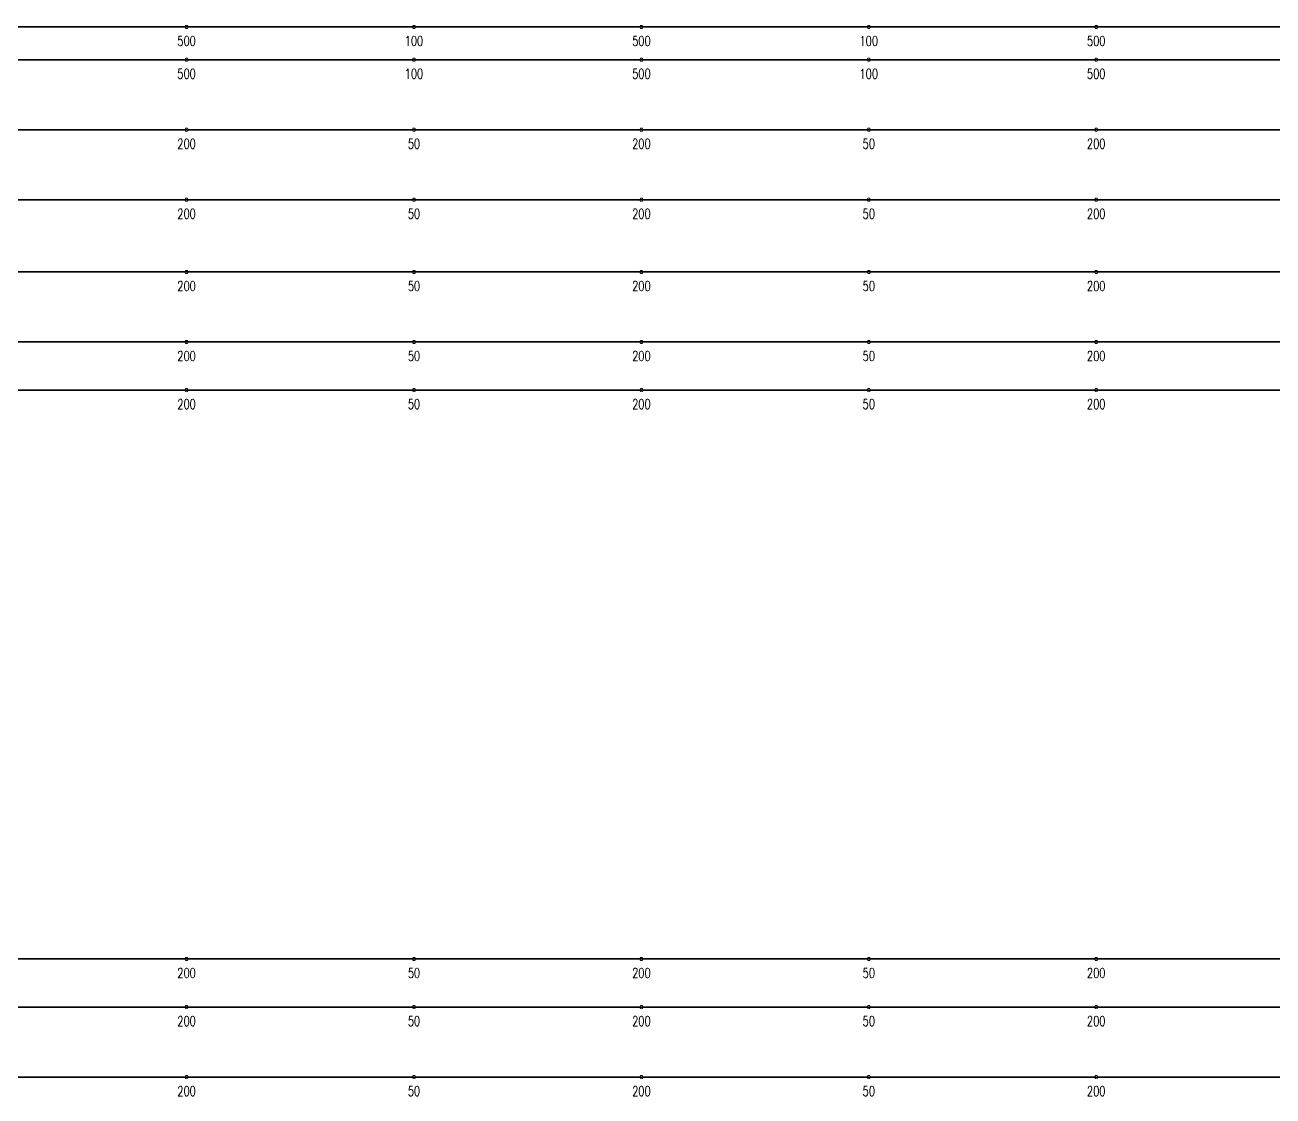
# Model space of a CAD drawing. Header units: millimetres. Extents: x 118516 to 587758, y -25561 to 50684.
# Drawn here: x 399355 to 427893, y 14067 to 38545 of the extents above; entities that cross this region are included whole.
import ezdxf

# ---------------------------------------------------------------- set-up
doc = ezdxf.new("R2010")
doc.units = ezdxf.units.MM
doc.layers.add('Current plane_Column', color=7, linetype='Continuous', true_color=0x4b00ff)
doc.layers.add('NDC_S-TENDON', color=6, linetype='Continuous', lineweight=35)
doc.layers.add('NDC_S_ANNO', color=7, linetype='Continuous', lineweight=20)
doc.styles.add('NDC_ANNO', font='', dxfattribs={"width": 0.8})
doc.styles.get('NDC_ANNO').set_extended_font_data('Dotum')

# ---------------------------------------------------------------- blocks, each defined once
blk = doc.blocks.new('HTB TDX')
at = {"layer": 'NDC_S-TENDON', "linetype": 'Continuous'}
for points, elevation in [([(20490, 29000, 20, 20, 0), (20470, 29035, 20, 20, 0), (20430, 29035, 20, 20, 0), (20410, 29000, 20, 20, 0), (20430, 28965, 20, 20, 0), (20470, 28965, 20, 20, 0)], 3600), ([(20490, 29000, 20, 20, 0), (20470, 29035, 20, 20, 0), (20430, 29035, 20, 20, 0), (20410, 29000, 20, 20, 0), (20430, 28965, 20, 20, 0), (20470, 28965, 20, 20, 0)], 3600), ([(20490, 29000, 20, 20, 0), (20470, 29035, 20, 20, 0), (20430, 29035, 20, 20, 0), (20410, 29000, 20, 20, 0), (20430, 28965, 20, 20, 0), (20470, 28965, 20, 20, 0)], 3600), ([(20490, 29000, 20, 20, 0), (20470, 29035, 20, 20, 0), (20430, 29035, 20, 20, 0), (20410, 29000, 20, 20, 0), (20430, 28965, 20, 20, 0), (20470, 28965, 20, 20, 0)], 3600), ([(25690, 29000, 20, 20, 0), (25670, 29035, 20, 20, 0), (25630, 29035, 20, 20, 0), (25610, 29000, 20, 20, 0), (25630, 28965, 20, 20, 0), (25670, 28965, 20, 20, 0)], 3200), ([(25690, 29000, 20, 20, 0), (25670, 29035, 20, 20, 0), (25630, 29035, 20, 20, 0), (25610, 29000, 20, 20, 0), (25630, 28965, 20, 20, 0), (25670, 28965, 20, 20, 0)], 3200), ([(30890, 29000, 20, 20, 0), (30870, 29035, 20, 20, 0), (30830, 29035, 20, 20, 0), (30810, 29000, 20, 20, 0), (30830, 28965, 20, 20, 0), (30870, 28965, 20, 20, 0)], 3600), ([(30890, 29000, 20, 20, 0), (30870, 29035, 20, 20, 0), (30830, 29035, 20, 20, 0), (30810, 29000, 20, 20, 0), (30830, 28965, 20, 20, 0), (30870, 28965, 20, 20, 0)], 3600), ([(30890, 29000, 20, 20, 0), (30870, 29035, 20, 20, 0), (30830, 29035, 20, 20, 0), (30810, 29000, 20, 20, 0), (30830, 28965, 20, 20, 0), (30870, 28965, 20, 20, 0)], 3600), ([(30890, 29000, 20, 20, 0), (30870, 29035, 20, 20, 0), (30830, 29035, 20, 20, 0), (30810, 29000, 20, 20, 0), (30830, 28965, 20, 20, 0), (30870, 28965, 20, 20, 0)], 3600), ([(36090, 29000, 20, 20, 0), (36070, 29035, 20, 20, 0), (36030, 29035, 20, 20, 0), (36010, 29000, 20, 20, 0), (36030, 28965, 20, 20, 0), (36070, 28965, 20, 20, 0)], 3200), ([(36090, 29000, 20, 20, 0), (36070, 29035, 20, 20, 0), (36030, 29035, 20, 20, 0), (36010, 29000, 20, 20, 0), (36030, 28965, 20, 20, 0), (36070, 28965, 20, 20, 0)], 3200), ([(41290, 29000, 20, 20, 0), (41270, 29035, 20, 20, 0), (41230, 29035, 20, 20, 0), (41210, 29000, 20, 20, 0), (41230, 28965, 20, 20, 0), (41270, 28965, 20, 20, 0)], 3600), ([(41290, 29000, 20, 20, 0), (41270, 29035, 20, 20, 0), (41230, 29035, 20, 20, 0), (41210, 29000, 20, 20, 0), (41230, 28965, 20, 20, 0), (41270, 28965, 20, 20, 0)], 3600), ([(41290, 29000, 20, 20, 0), (41270, 29035, 20, 20, 0), (41230, 29035, 20, 20, 0), (41210, 29000, 20, 20, 0), (41230, 28965, 20, 20, 0), (41270, 28965, 20, 20, 0)], 3600), ([(41290, 29000, 20, 20, 0), (41270, 29035, 20, 20, 0), (41230, 29035, 20, 20, 0), (41210, 29000, 20, 20, 0), (41230, 28965, 20, 20, 0), (41270, 28965, 20, 20, 0)], 3600), ([(20490, 28250, 20, 20, 0), (20470, 28285, 20, 20, 0), (20430, 28285, 20, 20, 0), (20410, 28250, 20, 20, 0), (20430, 28215, 20, 20, 0), (20470, 28215, 20, 20, 0)], 3600), ([(20490, 28250, 20, 20, 0), (20470, 28285, 20, 20, 0), (20430, 28285, 20, 20, 0), (20410, 28250, 20, 20, 0), (20430, 28215, 20, 20, 0), (20470, 28215, 20, 20, 0)], 3600), ([(20490, 28250, 20, 20, 0), (20470, 28285, 20, 20, 0), (20430, 28285, 20, 20, 0), (20410, 28250, 20, 20, 0), (20430, 28215, 20, 20, 0), (20470, 28215, 20, 20, 0)], 3600), ([(20490, 28250, 20, 20, 0), (20470, 28285, 20, 20, 0), (20430, 28285, 20, 20, 0), (20410, 28250, 20, 20, 0), (20430, 28215, 20, 20, 0), (20470, 28215, 20, 20, 0)], 3600), ([(25690, 28250, 20, 20, 0), (25670, 28285, 20, 20, 0), (25630, 28285, 20, 20, 0), (25610, 28250, 20, 20, 0), (25630, 28215, 20, 20, 0), (25670, 28215, 20, 20, 0)], 3200), ([(25690, 28250, 20, 20, 0), (25670, 28285, 20, 20, 0), (25630, 28285, 20, 20, 0), (25610, 28250, 20, 20, 0), (25630, 28215, 20, 20, 0), (25670, 28215, 20, 20, 0)], 3200), ([(30890, 28250, 20, 20, 0), (30870, 28285, 20, 20, 0), (30830, 28285, 20, 20, 0), (30810, 28250, 20, 20, 0), (30830, 28215, 20, 20, 0), (30870, 28215, 20, 20, 0)], 3600), ([(30890, 28250, 20, 20, 0), (30870, 28285, 20, 20, 0), (30830, 28285, 20, 20, 0), (30810, 28250, 20, 20, 0), (30830, 28215, 20, 20, 0), (30870, 28215, 20, 20, 0)], 3600), ([(30890, 28250, 20, 20, 0), (30870, 28285, 20, 20, 0), (30830, 28285, 20, 20, 0), (30810, 28250, 20, 20, 0), (30830, 28215, 20, 20, 0), (30870, 28215, 20, 20, 0)], 3600), ([(30890, 28250, 20, 20, 0), (30870, 28285, 20, 20, 0), (30830, 28285, 20, 20, 0), (30810, 28250, 20, 20, 0), (30830, 28215, 20, 20, 0), (30870, 28215, 20, 20, 0)], 3600), ([(36090, 28250, 20, 20, 0), (36070, 28285, 20, 20, 0), (36030, 28285, 20, 20, 0), (36010, 28250, 20, 20, 0), (36030, 28215, 20, 20, 0), (36070, 28215, 20, 20, 0)], 3200), ([(36090, 28250, 20, 20, 0), (36070, 28285, 20, 20, 0), (36030, 28285, 20, 20, 0), (36010, 28250, 20, 20, 0), (36030, 28215, 20, 20, 0), (36070, 28215, 20, 20, 0)], 3200), ([(41290, 28250, 20, 20, 0), (41270, 28285, 20, 20, 0), (41230, 28285, 20, 20, 0), (41210, 28250, 20, 20, 0), (41230, 28215, 20, 20, 0), (41270, 28215, 20, 20, 0)], 3600), ([(41290, 28250, 20, 20, 0), (41270, 28285, 20, 20, 0), (41230, 28285, 20, 20, 0), (41210, 28250, 20, 20, 0), (41230, 28215, 20, 20, 0), (41270, 28215, 20, 20, 0)], 3600), ([(41290, 28250, 20, 20, 0), (41270, 28285, 20, 20, 0), (41230, 28285, 20, 20, 0), (41210, 28250, 20, 20, 0), (41230, 28215, 20, 20, 0), (41270, 28215, 20, 20, 0)], 3600), ([(41290, 28250, 20, 20, 0), (41270, 28285, 20, 20, 0), (41230, 28285, 20, 20, 0), (41210, 28250, 20, 20, 0), (41230, 28215, 20, 20, 0), (41270, 28215, 20, 20, 0)], 3600), ([(20490, 26650, 20, 20, 0), (20470, 26685, 20, 20, 0), (20430, 26685, 20, 20, 0), (20410, 26650, 20, 20, 0), (20430, 26615, 20, 20, 0), (20470, 26615, 20, 20, 0)], 3650), ([(20490, 26650, 20, 20, 0), (20470, 26685, 20, 20, 0), (20430, 26685, 20, 20, 0), (20410, 26650, 20, 20, 0), (20430, 26615, 20, 20, 0), (20470, 26615, 20, 20, 0)], 3650), ([(20490, 26650, 20, 20, 0), (20470, 26685, 20, 20, 0), (20430, 26685, 20, 20, 0), (20410, 26650, 20, 20, 0), (20430, 26615, 20, 20, 0), (20470, 26615, 20, 20, 0)], 3650), ([(20490, 26650, 20, 20, 0), (20470, 26685, 20, 20, 0), (20430, 26685, 20, 20, 0), (20410, 26650, 20, 20, 0), (20430, 26615, 20, 20, 0), (20470, 26615, 20, 20, 0)], 3650), ([(25690, 26650, 20, 20, 0), (25670, 26685, 20, 20, 0), (25630, 26685, 20, 20, 0), (25610, 26650, 20, 20, 0), (25630, 26615, 20, 20, 0), (25670, 26615, 20, 20, 0)], 3500), ([(25690, 26650, 20, 20, 0), (25670, 26685, 20, 20, 0), (25630, 26685, 20, 20, 0), (25610, 26650, 20, 20, 0), (25630, 26615, 20, 20, 0), (25670, 26615, 20, 20, 0)], 3500), ([(30890, 26650, 20, 20, 0), (30870, 26685, 20, 20, 0), (30830, 26685, 20, 20, 0), (30810, 26650, 20, 20, 0), (30830, 26615, 20, 20, 0), (30870, 26615, 20, 20, 0)], 3650), ([(30890, 26650, 20, 20, 0), (30870, 26685, 20, 20, 0), (30830, 26685, 20, 20, 0), (30810, 26650, 20, 20, 0), (30830, 26615, 20, 20, 0), (30870, 26615, 20, 20, 0)], 3650), ([(30890, 26650, 20, 20, 0), (30870, 26685, 20, 20, 0), (30830, 26685, 20, 20, 0), (30810, 26650, 20, 20, 0), (30830, 26615, 20, 20, 0), (30870, 26615, 20, 20, 0)], 3650), ([(30890, 26650, 20, 20, 0), (30870, 26685, 20, 20, 0), (30830, 26685, 20, 20, 0), (30810, 26650, 20, 20, 0), (30830, 26615, 20, 20, 0), (30870, 26615, 20, 20, 0)], 3650), ([(36090, 26650, 20, 20, 0), (36070, 26685, 20, 20, 0), (36030, 26685, 20, 20, 0), (36010, 26650, 20, 20, 0), (36030, 26615, 20, 20, 0), (36070, 26615, 20, 20, 0)], 3500), ([(36090, 26650, 20, 20, 0), (36070, 26685, 20, 20, 0), (36030, 26685, 20, 20, 0), (36010, 26650, 20, 20, 0), (36030, 26615, 20, 20, 0), (36070, 26615, 20, 20, 0)], 3500), ([(41290, 26650, 20, 20, 0), (41270, 26685, 20, 20, 0), (41230, 26685, 20, 20, 0), (41210, 26650, 20, 20, 0), (41230, 26615, 20, 20, 0), (41270, 26615, 20, 20, 0)], 3650), ([(41290, 26650, 20, 20, 0), (41270, 26685, 20, 20, 0), (41230, 26685, 20, 20, 0), (41210, 26650, 20, 20, 0), (41230, 26615, 20, 20, 0), (41270, 26615, 20, 20, 0)], 3650), ([(41290, 26650, 20, 20, 0), (41270, 26685, 20, 20, 0), (41230, 26685, 20, 20, 0), (41210, 26650, 20, 20, 0), (41230, 26615, 20, 20, 0), (41270, 26615, 20, 20, 0)], 3650), ([(41290, 26650, 20, 20, 0), (41270, 26685, 20, 20, 0), (41230, 26685, 20, 20, 0), (41210, 26650, 20, 20, 0), (41230, 26615, 20, 20, 0), (41270, 26615, 20, 20, 0)], 3650), ([(20490, 25050, 20, 20, 0), (20470, 25085, 20, 20, 0), (20430, 25085, 20, 20, 0), (20410, 25050, 20, 20, 0), (20430, 25015, 20, 20, 0), (20470, 25015, 20, 20, 0)], 3650), ([(20490, 25050, 20, 20, 0), (20470, 25085, 20, 20, 0), (20430, 25085, 20, 20, 0), (20410, 25050, 20, 20, 0), (20430, 25015, 20, 20, 0), (20470, 25015, 20, 20, 0)], 3650), ([(20490, 25050, 20, 20, 0), (20470, 25085, 20, 20, 0), (20430, 25085, 20, 20, 0), (20410, 25050, 20, 20, 0), (20430, 25015, 20, 20, 0), (20470, 25015, 20, 20, 0)], 3650), ([(20490, 25050, 20, 20, 0), (20470, 25085, 20, 20, 0), (20430, 25085, 20, 20, 0), (20410, 25050, 20, 20, 0), (20430, 25015, 20, 20, 0), (20470, 25015, 20, 20, 0)], 3650), ([(25690, 25050, 20, 20, 0), (25670, 25085, 20, 20, 0), (25630, 25085, 20, 20, 0), (25610, 25050, 20, 20, 0), (25630, 25015, 20, 20, 0), (25670, 25015, 20, 20, 0)], 3500), ([(25690, 25050, 20, 20, 0), (25670, 25085, 20, 20, 0), (25630, 25085, 20, 20, 0), (25610, 25050, 20, 20, 0), (25630, 25015, 20, 20, 0), (25670, 25015, 20, 20, 0)], 3500), ([(30890, 25050, 20, 20, 0), (30870, 25085, 20, 20, 0), (30830, 25085, 20, 20, 0), (30810, 25050, 20, 20, 0), (30830, 25015, 20, 20, 0), (30870, 25015, 20, 20, 0)], 3650), ([(30890, 25050, 20, 20, 0), (30870, 25085, 20, 20, 0), (30830, 25085, 20, 20, 0), (30810, 25050, 20, 20, 0), (30830, 25015, 20, 20, 0), (30870, 25015, 20, 20, 0)], 3650), ([(30890, 25050, 20, 20, 0), (30870, 25085, 20, 20, 0), (30830, 25085, 20, 20, 0), (30810, 25050, 20, 20, 0), (30830, 25015, 20, 20, 0), (30870, 25015, 20, 20, 0)], 3650), ([(30890, 25050, 20, 20, 0), (30870, 25085, 20, 20, 0), (30830, 25085, 20, 20, 0), (30810, 25050, 20, 20, 0), (30830, 25015, 20, 20, 0), (30870, 25015, 20, 20, 0)], 3650), ([(36090, 25050, 20, 20, 0), (36070, 25085, 20, 20, 0), (36030, 25085, 20, 20, 0), (36010, 25050, 20, 20, 0), (36030, 25015, 20, 20, 0), (36070, 25015, 20, 20, 0)], 3500), ([(36090, 25050, 20, 20, 0), (36070, 25085, 20, 20, 0), (36030, 25085, 20, 20, 0), (36010, 25050, 20, 20, 0), (36030, 25015, 20, 20, 0), (36070, 25015, 20, 20, 0)], 3500), ([(41290, 25050, 20, 20, 0), (41270, 25085, 20, 20, 0), (41230, 25085, 20, 20, 0), (41210, 25050, 20, 20, 0), (41230, 25015, 20, 20, 0), (41270, 25015, 20, 20, 0)], 3650), ([(41290, 25050, 20, 20, 0), (41270, 25085, 20, 20, 0), (41230, 25085, 20, 20, 0), (41210, 25050, 20, 20, 0), (41230, 25015, 20, 20, 0), (41270, 25015, 20, 20, 0)], 3650), ([(41290, 25050, 20, 20, 0), (41270, 25085, 20, 20, 0), (41230, 25085, 20, 20, 0), (41210, 25050, 20, 20, 0), (41230, 25015, 20, 20, 0), (41270, 25015, 20, 20, 0)], 3650), ([(41290, 25050, 20, 20, 0), (41270, 25085, 20, 20, 0), (41230, 25085, 20, 20, 0), (41210, 25050, 20, 20, 0), (41230, 25015, 20, 20, 0), (41270, 25015, 20, 20, 0)], 3650), ([(20490, 23400, 20, 20, 0), (20470, 23435, 20, 20, 0), (20430, 23435, 20, 20, 0), (20410, 23400, 20, 20, 0), (20430, 23365, 20, 20, 0), (20470, 23365, 20, 20, 0)], 3650), ([(20490, 23400, 20, 20, 0), (20470, 23435, 20, 20, 0), (20430, 23435, 20, 20, 0), (20410, 23400, 20, 20, 0), (20430, 23365, 20, 20, 0), (20470, 23365, 20, 20, 0)], 3650), ([(20490, 23400, 20, 20, 0), (20470, 23435, 20, 20, 0), (20430, 23435, 20, 20, 0), (20410, 23400, 20, 20, 0), (20430, 23365, 20, 20, 0), (20470, 23365, 20, 20, 0)], 3650), ([(20490, 23400, 20, 20, 0), (20470, 23435, 20, 20, 0), (20430, 23435, 20, 20, 0), (20410, 23400, 20, 20, 0), (20430, 23365, 20, 20, 0), (20470, 23365, 20, 20, 0)], 3650), ([(25690, 23400, 20, 20, 0), (25670, 23435, 20, 20, 0), (25630, 23435, 20, 20, 0), (25610, 23400, 20, 20, 0), (25630, 23365, 20, 20, 0), (25670, 23365, 20, 20, 0)], 3500), ([(25690, 23400, 20, 20, 0), (25670, 23435, 20, 20, 0), (25630, 23435, 20, 20, 0), (25610, 23400, 20, 20, 0), (25630, 23365, 20, 20, 0), (25670, 23365, 20, 20, 0)], 3500), ([(30890, 23400, 20, 20, 0), (30870, 23435, 20, 20, 0), (30830, 23435, 20, 20, 0), (30810, 23400, 20, 20, 0), (30830, 23365, 20, 20, 0), (30870, 23365, 20, 20, 0)], 3650), ([(30890, 23400, 20, 20, 0), (30870, 23435, 20, 20, 0), (30830, 23435, 20, 20, 0), (30810, 23400, 20, 20, 0), (30830, 23365, 20, 20, 0), (30870, 23365, 20, 20, 0)], 3650), ([(30890, 23400, 20, 20, 0), (30870, 23435, 20, 20, 0), (30830, 23435, 20, 20, 0), (30810, 23400, 20, 20, 0), (30830, 23365, 20, 20, 0), (30870, 23365, 20, 20, 0)], 3650), ([(30890, 23400, 20, 20, 0), (30870, 23435, 20, 20, 0), (30830, 23435, 20, 20, 0), (30810, 23400, 20, 20, 0), (30830, 23365, 20, 20, 0), (30870, 23365, 20, 20, 0)], 3650), ([(36090, 23400, 20, 20, 0), (36070, 23435, 20, 20, 0), (36030, 23435, 20, 20, 0), (36010, 23400, 20, 20, 0), (36030, 23365, 20, 20, 0), (36070, 23365, 20, 20, 0)], 3500), ([(36090, 23400, 20, 20, 0), (36070, 23435, 20, 20, 0), (36030, 23435, 20, 20, 0), (36010, 23400, 20, 20, 0), (36030, 23365, 20, 20, 0), (36070, 23365, 20, 20, 0)], 3500), ([(41290, 23400, 20, 20, 0), (41270, 23435, 20, 20, 0), (41230, 23435, 20, 20, 0), (41210, 23400, 20, 20, 0), (41230, 23365, 20, 20, 0), (41270, 23365, 20, 20, 0)], 3650), ([(41290, 23400, 20, 20, 0), (41270, 23435, 20, 20, 0), (41230, 23435, 20, 20, 0), (41210, 23400, 20, 20, 0), (41230, 23365, 20, 20, 0), (41270, 23365, 20, 20, 0)], 3650), ([(41290, 23400, 20, 20, 0), (41270, 23435, 20, 20, 0), (41230, 23435, 20, 20, 0), (41210, 23400, 20, 20, 0), (41230, 23365, 20, 20, 0), (41270, 23365, 20, 20, 0)], 3650), ([(41290, 23400, 20, 20, 0), (41270, 23435, 20, 20, 0), (41230, 23435, 20, 20, 0), (41210, 23400, 20, 20, 0), (41230, 23365, 20, 20, 0), (41270, 23365, 20, 20, 0)], 3650), ([(20490, 21800, 20, 20, 0), (20470, 21835, 20, 20, 0), (20430, 21835, 20, 20, 0), (20410, 21800, 20, 20, 0), (20430, 21765, 20, 20, 0), (20470, 21765, 20, 20, 0)], 3650), ([(20490, 21800, 20, 20, 0), (20470, 21835, 20, 20, 0), (20430, 21835, 20, 20, 0), (20410, 21800, 20, 20, 0), (20430, 21765, 20, 20, 0), (20470, 21765, 20, 20, 0)], 3650), ([(20490, 21800, 20, 20, 0), (20470, 21835, 20, 20, 0), (20430, 21835, 20, 20, 0), (20410, 21800, 20, 20, 0), (20430, 21765, 20, 20, 0), (20470, 21765, 20, 20, 0)], 3650), ([(20490, 21800, 20, 20, 0), (20470, 21835, 20, 20, 0), (20430, 21835, 20, 20, 0), (20410, 21800, 20, 20, 0), (20430, 21765, 20, 20, 0), (20470, 21765, 20, 20, 0)], 3650), ([(25690, 21800, 20, 20, 0), (25670, 21835, 20, 20, 0), (25630, 21835, 20, 20, 0), (25610, 21800, 20, 20, 0), (25630, 21765, 20, 20, 0), (25670, 21765, 20, 20, 0)], 3500), ([(25690, 21800, 20, 20, 0), (25670, 21835, 20, 20, 0), (25630, 21835, 20, 20, 0), (25610, 21800, 20, 20, 0), (25630, 21765, 20, 20, 0), (25670, 21765, 20, 20, 0)], 3500), ([(30890, 21800, 20, 20, 0), (30870, 21835, 20, 20, 0), (30830, 21835, 20, 20, 0), (30810, 21800, 20, 20, 0), (30830, 21765, 20, 20, 0), (30870, 21765, 20, 20, 0)], 3650), ([(30890, 21800, 20, 20, 0), (30870, 21835, 20, 20, 0), (30830, 21835, 20, 20, 0), (30810, 21800, 20, 20, 0), (30830, 21765, 20, 20, 0), (30870, 21765, 20, 20, 0)], 3650), ([(30890, 21800, 20, 20, 0), (30870, 21835, 20, 20, 0), (30830, 21835, 20, 20, 0), (30810, 21800, 20, 20, 0), (30830, 21765, 20, 20, 0), (30870, 21765, 20, 20, 0)], 3650), ([(30890, 21800, 20, 20, 0), (30870, 21835, 20, 20, 0), (30830, 21835, 20, 20, 0), (30810, 21800, 20, 20, 0), (30830, 21765, 20, 20, 0), (30870, 21765, 20, 20, 0)], 3650), ([(36090, 21800, 20, 20, 0), (36070, 21835, 20, 20, 0), (36030, 21835, 20, 20, 0), (36010, 21800, 20, 20, 0), (36030, 21765, 20, 20, 0), (36070, 21765, 20, 20, 0)], 3500), ([(36090, 21800, 20, 20, 0), (36070, 21835, 20, 20, 0), (36030, 21835, 20, 20, 0), (36010, 21800, 20, 20, 0), (36030, 21765, 20, 20, 0), (36070, 21765, 20, 20, 0)], 3500), ([(41290, 21800, 20, 20, 0), (41270, 21835, 20, 20, 0), (41230, 21835, 20, 20, 0), (41210, 21800, 20, 20, 0), (41230, 21765, 20, 20, 0), (41270, 21765, 20, 20, 0)], 3650), ([(41290, 21800, 20, 20, 0), (41270, 21835, 20, 20, 0), (41230, 21835, 20, 20, 0), (41210, 21800, 20, 20, 0), (41230, 21765, 20, 20, 0), (41270, 21765, 20, 20, 0)], 3650), ([(41290, 21800, 20, 20, 0), (41270, 21835, 20, 20, 0), (41230, 21835, 20, 20, 0), (41210, 21800, 20, 20, 0), (41230, 21765, 20, 20, 0), (41270, 21765, 20, 20, 0)], 3650), ([(41290, 21800, 20, 20, 0), (41270, 21835, 20, 20, 0), (41230, 21835, 20, 20, 0), (41210, 21800, 20, 20, 0), (41230, 21765, 20, 20, 0), (41270, 21765, 20, 20, 0)], 3650), ([(20490, 20700, 20, 20, 0), (20470, 20735, 20, 20, 0), (20430, 20735, 20, 20, 0), (20410, 20700, 20, 20, 0), (20430, 20665, 20, 20, 0), (20470, 20665, 20, 20, 0)], 3650), ([(20490, 20700, 20, 20, 0), (20470, 20735, 20, 20, 0), (20430, 20735, 20, 20, 0), (20410, 20700, 20, 20, 0), (20430, 20665, 20, 20, 0), (20470, 20665, 20, 20, 0)], 3650), ([(20490, 20700, 20, 20, 0), (20470, 20735, 20, 20, 0), (20430, 20735, 20, 20, 0), (20410, 20700, 20, 20, 0), (20430, 20665, 20, 20, 0), (20470, 20665, 20, 20, 0)], 3650), ([(20490, 20700, 20, 20, 0), (20470, 20735, 20, 20, 0), (20430, 20735, 20, 20, 0), (20410, 20700, 20, 20, 0), (20430, 20665, 20, 20, 0), (20470, 20665, 20, 20, 0)], 3650), ([(25690, 20700, 20, 20, 0), (25670, 20735, 20, 20, 0), (25630, 20735, 20, 20, 0), (25610, 20700, 20, 20, 0), (25630, 20665, 20, 20, 0), (25670, 20665, 20, 20, 0)], 3500), ([(25690, 20700, 20, 20, 0), (25670, 20735, 20, 20, 0), (25630, 20735, 20, 20, 0), (25610, 20700, 20, 20, 0), (25630, 20665, 20, 20, 0), (25670, 20665, 20, 20, 0)], 3500), ([(30890, 20700, 20, 20, 0), (30870, 20735, 20, 20, 0), (30830, 20735, 20, 20, 0), (30810, 20700, 20, 20, 0), (30830, 20665, 20, 20, 0), (30870, 20665, 20, 20, 0)], 3650), ([(30890, 20700, 20, 20, 0), (30870, 20735, 20, 20, 0), (30830, 20735, 20, 20, 0), (30810, 20700, 20, 20, 0), (30830, 20665, 20, 20, 0), (30870, 20665, 20, 20, 0)], 3650), ([(30890, 20700, 20, 20, 0), (30870, 20735, 20, 20, 0), (30830, 20735, 20, 20, 0), (30810, 20700, 20, 20, 0), (30830, 20665, 20, 20, 0), (30870, 20665, 20, 20, 0)], 3650), ([(30890, 20700, 20, 20, 0), (30870, 20735, 20, 20, 0), (30830, 20735, 20, 20, 0), (30810, 20700, 20, 20, 0), (30830, 20665, 20, 20, 0), (30870, 20665, 20, 20, 0)], 3650), ([(36090, 20700, 20, 20, 0), (36070, 20735, 20, 20, 0), (36030, 20735, 20, 20, 0), (36010, 20700, 20, 20, 0), (36030, 20665, 20, 20, 0), (36070, 20665, 20, 20, 0)], 3500), ([(36090, 20700, 20, 20, 0), (36070, 20735, 20, 20, 0), (36030, 20735, 20, 20, 0), (36010, 20700, 20, 20, 0), (36030, 20665, 20, 20, 0), (36070, 20665, 20, 20, 0)], 3500), ([(41290, 20700, 20, 20, 0), (41270, 20735, 20, 20, 0), (41230, 20735, 20, 20, 0), (41210, 20700, 20, 20, 0), (41230, 20665, 20, 20, 0), (41270, 20665, 20, 20, 0)], 3650), ([(41290, 20700, 20, 20, 0), (41270, 20735, 20, 20, 0), (41230, 20735, 20, 20, 0), (41210, 20700, 20, 20, 0), (41230, 20665, 20, 20, 0), (41270, 20665, 20, 20, 0)], 3650), ([(41290, 20700, 20, 20, 0), (41270, 20735, 20, 20, 0), (41230, 20735, 20, 20, 0), (41210, 20700, 20, 20, 0), (41230, 20665, 20, 20, 0), (41270, 20665, 20, 20, 0)], 3650), ([(41290, 20700, 20, 20, 0), (41270, 20735, 20, 20, 0), (41230, 20735, 20, 20, 0), (41210, 20700, 20, 20, 0), (41230, 20665, 20, 20, 0), (41270, 20665, 20, 20, 0)], 3650), ([(20490, 7700, 20, 20, 0), (20470, 7735, 20, 20, 0), (20430, 7735, 20, 20, 0), (20410, 7700, 20, 20, 0), (20430, 7665, 20, 20, 0), (20470, 7665, 20, 20, 0)], 3650), ([(20490, 7700, 20, 20, 0), (20470, 7735, 20, 20, 0), (20430, 7735, 20, 20, 0), (20410, 7700, 20, 20, 0), (20430, 7665, 20, 20, 0), (20470, 7665, 20, 20, 0)], 3650), ([(20490, 7700, 20, 20, 0), (20470, 7735, 20, 20, 0), (20430, 7735, 20, 20, 0), (20410, 7700, 20, 20, 0), (20430, 7665, 20, 20, 0), (20470, 7665, 20, 20, 0)], 3650), ([(20490, 7700, 20, 20, 0), (20470, 7735, 20, 20, 0), (20430, 7735, 20, 20, 0), (20410, 7700, 20, 20, 0), (20430, 7665, 20, 20, 0), (20470, 7665, 20, 20, 0)], 3650), ([(25690, 7700, 20, 20, 0), (25670, 7735, 20, 20, 0), (25630, 7735, 20, 20, 0), (25610, 7700, 20, 20, 0), (25630, 7665, 20, 20, 0), (25670, 7665, 20, 20, 0)], 3500), ([(25690, 7700, 20, 20, 0), (25670, 7735, 20, 20, 0), (25630, 7735, 20, 20, 0), (25610, 7700, 20, 20, 0), (25630, 7665, 20, 20, 0), (25670, 7665, 20, 20, 0)], 3500), ([(30890, 7700, 20, 20, 0), (30870, 7735, 20, 20, 0), (30830, 7735, 20, 20, 0), (30810, 7700, 20, 20, 0), (30830, 7665, 20, 20, 0), (30870, 7665, 20, 20, 0)], 3650), ([(30890, 7700, 20, 20, 0), (30870, 7735, 20, 20, 0), (30830, 7735, 20, 20, 0), (30810, 7700, 20, 20, 0), (30830, 7665, 20, 20, 0), (30870, 7665, 20, 20, 0)], 3650), ([(30890, 7700, 20, 20, 0), (30870, 7735, 20, 20, 0), (30830, 7735, 20, 20, 0), (30810, 7700, 20, 20, 0), (30830, 7665, 20, 20, 0), (30870, 7665, 20, 20, 0)], 3650), ([(30890, 7700, 20, 20, 0), (30870, 7735, 20, 20, 0), (30830, 7735, 20, 20, 0), (30810, 7700, 20, 20, 0), (30830, 7665, 20, 20, 0), (30870, 7665, 20, 20, 0)], 3650), ([(36090, 7700, 20, 20, 0), (36070, 7735, 20, 20, 0), (36030, 7735, 20, 20, 0), (36010, 7700, 20, 20, 0), (36030, 7665, 20, 20, 0), (36070, 7665, 20, 20, 0)], 3500), ([(36090, 7700, 20, 20, 0), (36070, 7735, 20, 20, 0), (36030, 7735, 20, 20, 0), (36010, 7700, 20, 20, 0), (36030, 7665, 20, 20, 0), (36070, 7665, 20, 20, 0)], 3500), ([(41290, 7700, 20, 20, 0), (41270, 7735, 20, 20, 0), (41230, 7735, 20, 20, 0), (41210, 7700, 20, 20, 0), (41230, 7665, 20, 20, 0), (41270, 7665, 20, 20, 0)], 3650), ([(41290, 7700, 20, 20, 0), (41270, 7735, 20, 20, 0), (41230, 7735, 20, 20, 0), (41210, 7700, 20, 20, 0), (41230, 7665, 20, 20, 0), (41270, 7665, 20, 20, 0)], 3650), ([(41290, 7700, 20, 20, 0), (41270, 7735, 20, 20, 0), (41230, 7735, 20, 20, 0), (41210, 7700, 20, 20, 0), (41230, 7665, 20, 20, 0), (41270, 7665, 20, 20, 0)], 3650), ([(41290, 7700, 20, 20, 0), (41270, 7735, 20, 20, 0), (41230, 7735, 20, 20, 0), (41210, 7700, 20, 20, 0), (41230, 7665, 20, 20, 0), (41270, 7665, 20, 20, 0)], 3650), ([(20490, 6600, 20, 20, 0), (20470, 6635, 20, 20, 0), (20430, 6635, 20, 20, 0), (20410, 6600, 20, 20, 0), (20430, 6565, 20, 20, 0), (20470, 6565, 20, 20, 0)], 3650), ([(20490, 6600, 20, 20, 0), (20470, 6635, 20, 20, 0), (20430, 6635, 20, 20, 0), (20410, 6600, 20, 20, 0), (20430, 6565, 20, 20, 0), (20470, 6565, 20, 20, 0)], 3650), ([(20490, 6600, 20, 20, 0), (20470, 6635, 20, 20, 0), (20430, 6635, 20, 20, 0), (20410, 6600, 20, 20, 0), (20430, 6565, 20, 20, 0), (20470, 6565, 20, 20, 0)], 3650), ([(20490, 6600, 20, 20, 0), (20470, 6635, 20, 20, 0), (20430, 6635, 20, 20, 0), (20410, 6600, 20, 20, 0), (20430, 6565, 20, 20, 0), (20470, 6565, 20, 20, 0)], 3650), ([(25690, 6600, 20, 20, 0), (25670, 6635, 20, 20, 0), (25630, 6635, 20, 20, 0), (25610, 6600, 20, 20, 0), (25630, 6565, 20, 20, 0), (25670, 6565, 20, 20, 0)], 3500), ([(25690, 6600, 20, 20, 0), (25670, 6635, 20, 20, 0), (25630, 6635, 20, 20, 0), (25610, 6600, 20, 20, 0), (25630, 6565, 20, 20, 0), (25670, 6565, 20, 20, 0)], 3500), ([(30890, 6600, 20, 20, 0), (30870, 6635, 20, 20, 0), (30830, 6635, 20, 20, 0), (30810, 6600, 20, 20, 0), (30830, 6565, 20, 20, 0), (30870, 6565, 20, 20, 0)], 3650), ([(30890, 6600, 20, 20, 0), (30870, 6635, 20, 20, 0), (30830, 6635, 20, 20, 0), (30810, 6600, 20, 20, 0), (30830, 6565, 20, 20, 0), (30870, 6565, 20, 20, 0)], 3650), ([(30890, 6600, 20, 20, 0), (30870, 6635, 20, 20, 0), (30830, 6635, 20, 20, 0), (30810, 6600, 20, 20, 0), (30830, 6565, 20, 20, 0), (30870, 6565, 20, 20, 0)], 3650), ([(30890, 6600, 20, 20, 0), (30870, 6635, 20, 20, 0), (30830, 6635, 20, 20, 0), (30810, 6600, 20, 20, 0), (30830, 6565, 20, 20, 0), (30870, 6565, 20, 20, 0)], 3650), ([(36090, 6600, 20, 20, 0), (36070, 6635, 20, 20, 0), (36030, 6635, 20, 20, 0), (36010, 6600, 20, 20, 0), (36030, 6565, 20, 20, 0), (36070, 6565, 20, 20, 0)], 3500), ([(36090, 6600, 20, 20, 0), (36070, 6635, 20, 20, 0), (36030, 6635, 20, 20, 0), (36010, 6600, 20, 20, 0), (36030, 6565, 20, 20, 0), (36070, 6565, 20, 20, 0)], 3500), ([(41290, 6600, 20, 20, 0), (41270, 6635, 20, 20, 0), (41230, 6635, 20, 20, 0), (41210, 6600, 20, 20, 0), (41230, 6565, 20, 20, 0), (41270, 6565, 20, 20, 0)], 3650), ([(41290, 6600, 20, 20, 0), (41270, 6635, 20, 20, 0), (41230, 6635, 20, 20, 0), (41210, 6600, 20, 20, 0), (41230, 6565, 20, 20, 0), (41270, 6565, 20, 20, 0)], 3650), ([(41290, 6600, 20, 20, 0), (41270, 6635, 20, 20, 0), (41230, 6635, 20, 20, 0), (41210, 6600, 20, 20, 0), (41230, 6565, 20, 20, 0), (41270, 6565, 20, 20, 0)], 3650), ([(41290, 6600, 20, 20, 0), (41270, 6635, 20, 20, 0), (41230, 6635, 20, 20, 0), (41210, 6600, 20, 20, 0), (41230, 6565, 20, 20, 0), (41270, 6565, 20, 20, 0)], 3650), ([(20490, 5000, 20, 20, 0), (20470, 5035, 20, 20, 0), (20430, 5035, 20, 20, 0), (20410, 5000, 20, 20, 0), (20430, 4965, 20, 20, 0), (20470, 4965, 20, 20, 0)], 3650), ([(20490, 5000, 20, 20, 0), (20470, 5035, 20, 20, 0), (20430, 5035, 20, 20, 0), (20410, 5000, 20, 20, 0), (20430, 4965, 20, 20, 0), (20470, 4965, 20, 20, 0)], 3650), ([(20490, 5000, 20, 20, 0), (20470, 5035, 20, 20, 0), (20430, 5035, 20, 20, 0), (20410, 5000, 20, 20, 0), (20430, 4965, 20, 20, 0), (20470, 4965, 20, 20, 0)], 3650), ([(20490, 5000, 20, 20, 0), (20470, 5035, 20, 20, 0), (20430, 5035, 20, 20, 0), (20410, 5000, 20, 20, 0), (20430, 4965, 20, 20, 0), (20470, 4965, 20, 20, 0)], 3650), ([(25690, 5000, 20, 20, 0), (25670, 5035, 20, 20, 0), (25630, 5035, 20, 20, 0), (25610, 5000, 20, 20, 0), (25630, 4965, 20, 20, 0), (25670, 4965, 20, 20, 0)], 3500), ([(25690, 5000, 20, 20, 0), (25670, 5035, 20, 20, 0), (25630, 5035, 20, 20, 0), (25610, 5000, 20, 20, 0), (25630, 4965, 20, 20, 0), (25670, 4965, 20, 20, 0)], 3500), ([(30890, 5000, 20, 20, 0), (30870, 5035, 20, 20, 0), (30830, 5035, 20, 20, 0), (30810, 5000, 20, 20, 0), (30830, 4965, 20, 20, 0), (30870, 4965, 20, 20, 0)], 3650), ([(30890, 5000, 20, 20, 0), (30870, 5035, 20, 20, 0), (30830, 5035, 20, 20, 0), (30810, 5000, 20, 20, 0), (30830, 4965, 20, 20, 0), (30870, 4965, 20, 20, 0)], 3650), ([(30890, 5000, 20, 20, 0), (30870, 5035, 20, 20, 0), (30830, 5035, 20, 20, 0), (30810, 5000, 20, 20, 0), (30830, 4965, 20, 20, 0), (30870, 4965, 20, 20, 0)], 3650), ([(30890, 5000, 20, 20, 0), (30870, 5035, 20, 20, 0), (30830, 5035, 20, 20, 0), (30810, 5000, 20, 20, 0), (30830, 4965, 20, 20, 0), (30870, 4965, 20, 20, 0)], 3650), ([(36090, 5000, 20, 20, 0), (36070, 5035, 20, 20, 0), (36030, 5035, 20, 20, 0), (36010, 5000, 20, 20, 0), (36030, 4965, 20, 20, 0), (36070, 4965, 20, 20, 0)], 3500), ([(36090, 5000, 20, 20, 0), (36070, 5035, 20, 20, 0), (36030, 5035, 20, 20, 0), (36010, 5000, 20, 20, 0), (36030, 4965, 20, 20, 0), (36070, 4965, 20, 20, 0)], 3500), ([(41290, 5000, 20, 20, 0), (41270, 5035, 20, 20, 0), (41230, 5035, 20, 20, 0), (41210, 5000, 20, 20, 0), (41230, 4965, 20, 20, 0), (41270, 4965, 20, 20, 0)], 3650), ([(41290, 5000, 20, 20, 0), (41270, 5035, 20, 20, 0), (41230, 5035, 20, 20, 0), (41210, 5000, 20, 20, 0), (41230, 4965, 20, 20, 0), (41270, 4965, 20, 20, 0)], 3650), ([(41290, 5000, 20, 20, 0), (41270, 5035, 20, 20, 0), (41230, 5035, 20, 20, 0), (41210, 5000, 20, 20, 0), (41230, 4965, 20, 20, 0), (41270, 4965, 20, 20, 0)], 3650), ([(41290, 5000, 20, 20, 0), (41270, 5035, 20, 20, 0), (41230, 5035, 20, 20, 0), (41210, 5000, 20, 20, 0), (41230, 4965, 20, 20, 0), (41270, 4965, 20, 20, 0)], 3650)]:
    blk.add_lwpolyline(points, format="xyseb", close=True, dxfattribs=dict(at, elevation=elevation))
for points in [[(10050, 29000, 3600), (10743, 29000, 3582), (11437, 29000, 3529), (12130, 29000, 3440), (13170, 29000, 3307), (14210, 29000, 3227), (15250, 29000, 3200), (16290, 29000, 3227), (17330, 29000, 3307), (18370, 29000, 3440), (19063, 29000, 3529), (19757, 29000, 3582), (20450, 29000, 3600)], [(20450, 29000, 3600), (21143, 29000, 3582), (21837, 29000, 3529), (22530, 29000, 3440), (23570, 29000, 3307), (24610, 29000, 3227), (25650, 29000, 3200), (26690, 29000, 3227), (27730, 29000, 3307), (28770, 29000, 3440), (29463, 29000, 3529), (30157, 29000, 3582), (30850, 29000, 3600)], [(30850, 29000, 3600), (31543, 29000, 3582), (32237, 29000, 3529), (32930, 29000, 3440), (33710, 29000, 3335), (34490, 29000, 3260), (35270, 29000, 3215), (36050, 29000, 3200), (36830, 29000, 3215), (37610, 29000, 3260), (38390, 29000, 3335), (39170, 29000, 3440), (39863, 29000, 3529), (40557, 29000, 3582), (41250, 29000, 3600)], [(41250, 29000, 3600), (41943, 29000, 3582), (42637, 29000, 3529), (43330, 29000, 3440), (44110, 29000, 3335), (44890, 29000, 3260), (45670, 29000, 3215), (46450, 29000, 3200), (47230, 29000, 3215), (48010, 29000, 3260), (48790, 29000, 3335), (49570, 29000, 3440), (50263, 29000, 3529), (50957, 29000, 3582), (51650, 29000, 3600)], [(10050, 28250, 3600), (10743, 28250, 3582), (11437, 28250, 3529), (12130, 28250, 3440), (13170, 28250, 3307), (14210, 28250, 3227), (15250, 28250, 3200), (16290, 28250, 3227), (17330, 28250, 3307), (18370, 28250, 3440), (19063, 28250, 3529), (19757, 28250, 3582), (20450, 28250, 3600)], [(20450, 28250, 3600), (21143, 28250, 3582), (21837, 28250, 3529), (22530, 28250, 3440), (23570, 28250, 3307), (24610, 28250, 3227), (25650, 28250, 3200), (26690, 28250, 3227), (27730, 28250, 3307), (28770, 28250, 3440), (29463, 28250, 3529), (30157, 28250, 3582), (30850, 28250, 3600)], [(30850, 28250, 3600), (31543, 28250, 3582), (32237, 28250, 3529), (32930, 28250, 3440), (33710, 28250, 3335), (34490, 28250, 3260), (35270, 28250, 3215), (36050, 28250, 3200), (36830, 28250, 3215), (37610, 28250, 3260), (38390, 28250, 3335), (39170, 28250, 3440), (39863, 28250, 3529), (40557, 28250, 3582), (41250, 28250, 3600)], [(41250, 28250, 3600), (41943, 28250, 3582), (42637, 28250, 3529), (43330, 28250, 3440), (44110, 28250, 3335), (44890, 28250, 3260), (45670, 28250, 3215), (46450, 28250, 3200), (47230, 28250, 3215), (48010, 28250, 3260), (48790, 28250, 3335), (49570, 28250, 3440), (50263, 28250, 3529), (50957, 28250, 3582), (51650, 28250, 3600)], [(10050, 26650, 3650), (10743, 26650, 3643), (11437, 26650, 3623), (12130, 26650, 3590), (13170, 26650, 3540), (14210, 26650, 3510), (15250, 26650, 3500), (16290, 26650, 3510), (17330, 26650, 3540), (18370, 26650, 3590), (19063, 26650, 3623), (19757, 26650, 3643), (20450, 26650, 3650)], [(20450, 26650, 3650), (21143, 26650, 3643), (21837, 26650, 3623), (22530, 26650, 3590), (23570, 26650, 3540), (24610, 26650, 3510), (25650, 26650, 3500), (26690, 26650, 3510), (27730, 26650, 3540), (28770, 26650, 3590), (29463, 26650, 3623), (30157, 26650, 3643), (30850, 26650, 3650)], [(30850, 26650, 3650), (31543, 26650, 3643), (32237, 26650, 3623), (32930, 26650, 3590), (33710, 26650, 3551), (34490, 26650, 3522), (35270, 26650, 3506), (36050, 26650, 3500), (36830, 26650, 3506), (37610, 26650, 3522), (38390, 26650, 3551), (39170, 26650, 3590), (39863, 26650, 3623), (40557, 26650, 3643), (41250, 26650, 3650)], [(41250, 26650, 3650), (41943, 26650, 3643), (42637, 26650, 3623), (43330, 26650, 3590), (44110, 26650, 3551), (44890, 26650, 3522), (45670, 26650, 3506), (46450, 26650, 3500), (47230, 26650, 3506), (48010, 26650, 3522), (48790, 26650, 3551), (49570, 26650, 3590), (50263, 26650, 3623), (50957, 26650, 3643), (51650, 26650, 3650)], [(10050, 25050, 3650), (10743, 25050, 3643), (11437, 25050, 3623), (12130, 25050, 3590), (13170, 25050, 3540), (14210, 25050, 3510), (15250, 25050, 3500), (16290, 25050, 3510), (17330, 25050, 3540), (18370, 25050, 3590), (19063, 25050, 3623), (19757, 25050, 3643), (20450, 25050, 3650)], [(20450, 25050, 3650), (21143, 25050, 3643), (21837, 25050, 3623), (22530, 25050, 3590), (23570, 25050, 3540), (24610, 25050, 3510), (25650, 25050, 3500), (26690, 25050, 3510), (27730, 25050, 3540), (28770, 25050, 3590), (29463, 25050, 3623), (30157, 25050, 3643), (30850, 25050, 3650)], [(30850, 25050, 3650), (31543, 25050, 3643), (32237, 25050, 3623), (32930, 25050, 3590), (33710, 25050, 3551), (34490, 25050, 3522), (35270, 25050, 3506), (36050, 25050, 3500), (36830, 25050, 3506), (37610, 25050, 3522), (38390, 25050, 3551), (39170, 25050, 3590), (39863, 25050, 3623), (40557, 25050, 3643), (41250, 25050, 3650)], [(41250, 25050, 3650), (41943, 25050, 3643), (42637, 25050, 3623), (43330, 25050, 3590), (44110, 25050, 3551), (44890, 25050, 3522), (45670, 25050, 3506), (46450, 25050, 3500), (47230, 25050, 3506), (48010, 25050, 3522), (48790, 25050, 3551), (49570, 25050, 3590), (50263, 25050, 3623), (50957, 25050, 3643), (51650, 25050, 3650)], [(10050, 23400, 3650), (10743, 23400, 3643), (11437, 23400, 3623), (12130, 23400, 3590), (13170, 23400, 3540), (14210, 23400, 3510), (15250, 23400, 3500), (16290, 23400, 3510), (17330, 23400, 3540), (18370, 23400, 3590), (19063, 23400, 3623), (19757, 23400, 3643), (20450, 23400, 3650)], [(20450, 23400, 3650), (21143, 23400, 3643), (21837, 23400, 3623), (22530, 23400, 3590), (23570, 23400, 3540), (24610, 23400, 3510), (25650, 23400, 3500), (26690, 23400, 3510), (27730, 23400, 3540), (28770, 23400, 3590), (29463, 23400, 3623), (30157, 23400, 3643), (30850, 23400, 3650)], [(30850, 23400, 3650), (31543, 23400, 3643), (32237, 23400, 3623), (32930, 23400, 3590), (33710, 23400, 3551), (34490, 23400, 3522), (35270, 23400, 3506), (36050, 23400, 3500), (36830, 23400, 3506), (37610, 23400, 3522), (38390, 23400, 3551), (39170, 23400, 3590), (39863, 23400, 3623), (40557, 23400, 3643), (41250, 23400, 3650)], [(41250, 23400, 3650), (41943, 23400, 3643), (42637, 23400, 3623), (43330, 23400, 3590), (44110, 23400, 3551), (44890, 23400, 3522), (45670, 23400, 3506), (46450, 23400, 3500), (47230, 23400, 3506), (48010, 23400, 3522), (48790, 23400, 3551), (49570, 23400, 3590), (50263, 23400, 3623), (50957, 23400, 3643), (51650, 23400, 3650)], [(10050, 21800, 3650), (10743, 21800, 3643), (11437, 21800, 3623), (12130, 21800, 3590), (13170, 21800, 3540), (14210, 21800, 3510), (15250, 21800, 3500), (16290, 21800, 3510), (17330, 21800, 3540), (18370, 21800, 3590), (19063, 21800, 3623), (19757, 21800, 3643), (20450, 21800, 3650)], [(20450, 21800, 3650), (21143, 21800, 3643), (21837, 21800, 3623), (22530, 21800, 3590), (23570, 21800, 3540), (24610, 21800, 3510), (25650, 21800, 3500), (26690, 21800, 3510), (27730, 21800, 3540), (28770, 21800, 3590), (29463, 21800, 3623), (30157, 21800, 3643), (30850, 21800, 3650)], [(30850, 21800, 3650), (31543, 21800, 3643), (32237, 21800, 3623), (32930, 21800, 3590), (33710, 21800, 3551), (34490, 21800, 3522), (35270, 21800, 3506), (36050, 21800, 3500), (36830, 21800, 3506), (37610, 21800, 3522), (38390, 21800, 3551), (39170, 21800, 3590), (39863, 21800, 3623), (40557, 21800, 3643), (41250, 21800, 3650)], [(41250, 21800, 3650), (41943, 21800, 3643), (42637, 21800, 3623), (43330, 21800, 3590), (44110, 21800, 3551), (44890, 21800, 3522), (45670, 21800, 3506), (46450, 21800, 3500), (47230, 21800, 3506), (48010, 21800, 3522), (48790, 21800, 3551), (49570, 21800, 3590), (50263, 21800, 3623), (50957, 21800, 3643), (51650, 21800, 3650)], [(10050, 20700, 3650), (10743, 20700, 3643), (11437, 20700, 3623), (12130, 20700, 3590), (13170, 20700, 3540), (14210, 20700, 3510), (15250, 20700, 3500), (16290, 20700, 3510), (17330, 20700, 3540), (18370, 20700, 3590), (19063, 20700, 3623), (19757, 20700, 3643), (20450, 20700, 3650)], [(20450, 20700, 3650), (21143, 20700, 3643), (21837, 20700, 3623), (22530, 20700, 3590), (23570, 20700, 3540), (24610, 20700, 3510), (25650, 20700, 3500), (26690, 20700, 3510), (27730, 20700, 3540), (28770, 20700, 3590), (29463, 20700, 3623), (30157, 20700, 3643), (30850, 20700, 3650)], [(30850, 20700, 3650), (31543, 20700, 3643), (32237, 20700, 3623), (32930, 20700, 3590), (33710, 20700, 3551), (34490, 20700, 3522), (35270, 20700, 3506), (36050, 20700, 3500), (36830, 20700, 3506), (37610, 20700, 3522), (38390, 20700, 3551), (39170, 20700, 3590), (39863, 20700, 3623), (40557, 20700, 3643), (41250, 20700, 3650)], [(41250, 20700, 3650), (41943, 20700, 3643), (42637, 20700, 3623), (43330, 20700, 3590), (44110, 20700, 3551), (44890, 20700, 3522), (45670, 20700, 3506), (46450, 20700, 3500), (47230, 20700, 3506), (48010, 20700, 3522), (48790, 20700, 3551), (49570, 20700, 3590), (50263, 20700, 3623), (50957, 20700, 3643), (51650, 20700, 3650)], [(10050, 7700, 3650), (10743, 7700, 3643), (11437, 7700, 3623), (12130, 7700, 3590), (13170, 7700, 3540), (14210, 7700, 3510), (15250, 7700, 3500), (16290, 7700, 3510), (17330, 7700, 3540), (18370, 7700, 3590), (19063, 7700, 3623), (19757, 7700, 3643), (20450, 7700, 3650)], [(20450, 7700, 3650), (21143, 7700, 3643), (21837, 7700, 3623), (22530, 7700, 3590), (23570, 7700, 3540), (24610, 7700, 3510), (25650, 7700, 3500), (26690, 7700, 3510), (27730, 7700, 3540), (28770, 7700, 3590), (29463, 7700, 3623), (30157, 7700, 3643), (30850, 7700, 3650)], [(30850, 7700, 3650), (31543, 7700, 3643), (32237, 7700, 3623), (32930, 7700, 3590), (33710, 7700, 3551), (34490, 7700, 3522), (35270, 7700, 3506), (36050, 7700, 3500), (36830, 7700, 3506), (37610, 7700, 3522), (38390, 7700, 3551), (39170, 7700, 3590), (39863, 7700, 3623), (40557, 7700, 3643), (41250, 7700, 3650)], [(41250, 7700, 3650), (41943, 7700, 3643), (42637, 7700, 3623), (43330, 7700, 3590), (44110, 7700, 3551), (44890, 7700, 3522), (45670, 7700, 3506), (46450, 7700, 3500), (47230, 7700, 3506), (48010, 7700, 3522), (48790, 7700, 3551), (49570, 7700, 3590), (50263, 7700, 3623), (50957, 7700, 3643), (51650, 7700, 3650)], [(10050, 6600, 3650), (10743, 6600, 3643), (11437, 6600, 3623), (12130, 6600, 3590), (13170, 6600, 3540), (14210, 6600, 3510), (15250, 6600, 3500), (16290, 6600, 3510), (17330, 6600, 3540), (18370, 6600, 3590), (19063, 6600, 3623), (19757, 6600, 3643), (20450, 6600, 3650)], [(20450, 6600, 3650), (21143, 6600, 3643), (21837, 6600, 3623), (22530, 6600, 3590), (23570, 6600, 3540), (24610, 6600, 3510), (25650, 6600, 3500), (26690, 6600, 3510), (27730, 6600, 3540), (28770, 6600, 3590), (29463, 6600, 3623), (30157, 6600, 3643), (30850, 6600, 3650)], [(30850, 6600, 3650), (31543, 6600, 3643), (32237, 6600, 3623), (32930, 6600, 3590), (33710, 6600, 3551), (34490, 6600, 3522), (35270, 6600, 3506), (36050, 6600, 3500), (36830, 6600, 3506), (37610, 6600, 3522), (38390, 6600, 3551), (39170, 6600, 3590), (39863, 6600, 3623), (40557, 6600, 3643), (41250, 6600, 3650)], [(41250, 6600, 3650), (41943, 6600, 3643), (42637, 6600, 3623), (43330, 6600, 3590), (44110, 6600, 3551), (44890, 6600, 3522), (45670, 6600, 3506), (46450, 6600, 3500), (47230, 6600, 3506), (48010, 6600, 3522), (48790, 6600, 3551), (49570, 6600, 3590), (50263, 6600, 3623), (50957, 6600, 3643), (51650, 6600, 3650)], [(10050, 5000, 3650), (10743, 5000, 3643), (11437, 5000, 3623), (12130, 5000, 3590), (13170, 5000, 3540), (14210, 5000, 3510), (15250, 5000, 3500), (16290, 5000, 3510), (17330, 5000, 3540), (18370, 5000, 3590), (19063, 5000, 3623), (19757, 5000, 3643), (20450, 5000, 3650)], [(20450, 5000, 3650), (21143, 5000, 3643), (21837, 5000, 3623), (22530, 5000, 3590), (23570, 5000, 3540), (24610, 5000, 3510), (25650, 5000, 3500), (26690, 5000, 3510), (27730, 5000, 3540), (28770, 5000, 3590), (29463, 5000, 3623), (30157, 5000, 3643), (30850, 5000, 3650)], [(30850, 5000, 3650), (31543, 5000, 3643), (32237, 5000, 3623), (32930, 5000, 3590), (33710, 5000, 3551), (34490, 5000, 3522), (35270, 5000, 3506), (36050, 5000, 3500), (36830, 5000, 3506), (37610, 5000, 3522), (38390, 5000, 3551), (39170, 5000, 3590), (39863, 5000, 3623), (40557, 5000, 3643), (41250, 5000, 3650)], [(41250, 5000, 3650), (41943, 5000, 3643), (42637, 5000, 3623), (43330, 5000, 3590), (44110, 5000, 3551), (44890, 5000, 3522), (45670, 5000, 3506), (46450, 5000, 3500), (47230, 5000, 3506), (48010, 5000, 3522), (48790, 5000, 3551), (49570, 5000, 3590), (50263, 5000, 3623), (50957, 5000, 3643), (51650, 5000, 3650)]]:
    blk.add_polyline3d(points, dxfattribs=at)
at = {"layer": 'NDC_S_ANNO', "linetype": 'Continuous', "char_height": 225, "attachment_point": 5, "line_spacing_factor": 0.75, "style": 'NDC_ANNO'}
for s, insert in [('\\FSTANDARD.shx;500', (20450, 28680, 3600)), ('\\FSTANDARD.shx;100', (25650, 28680, 3200)), ('\\FSTANDARD.shx;500', (30850, 28680, 3600)), ('\\FSTANDARD.shx;100', (36050, 28680, 3200)), ('\\FSTANDARD.shx;500', (41250, 28680, 3600)), ('\\FSTANDARD.shx;500', (20450, 27930, 3600)), ('\\FSTANDARD.shx;100', (25650, 27930, 3200)), ('\\FSTANDARD.shx;500', (30850, 27930, 3600)), ('\\FSTANDARD.shx;100', (36050, 27930, 3200)), ('\\FSTANDARD.shx;500', (41250, 27930, 3600)), ('\\FSTANDARD.shx;200', (20450, 26330, 3650)), ('\\FSTANDARD.shx;50', (25650, 26330, 3500)), ('\\FSTANDARD.shx;200', (30850, 26330, 3650)), ('\\FSTANDARD.shx;50', (36050, 26330, 3500)), ('\\FSTANDARD.shx;200', (41250, 26330, 3650)), ('\\FSTANDARD.shx;200', (20450, 24730, 3650)), ('\\FSTANDARD.shx;50', (25650, 24730, 3500)), ('\\FSTANDARD.shx;200', (30850, 24730, 3650)), ('\\FSTANDARD.shx;50', (36050, 24730, 3500)), ('\\FSTANDARD.shx;200', (41250, 24730, 3650)), ('\\FSTANDARD.shx;200', (20450, 23080, 3650)), ('\\FSTANDARD.shx;50', (25650, 23080, 3500)), ('\\FSTANDARD.shx;200', (30850, 23080, 3650)), ('\\FSTANDARD.shx;50', (36050, 23080, 3500)), ('\\FSTANDARD.shx;200', (41250, 23080, 3650)), ('\\FSTANDARD.shx;200', (20450, 21480, 3650)), ('\\FSTANDARD.shx;50', (25650, 21480, 3500)), ('\\FSTANDARD.shx;200', (30850, 21480, 3650)), ('\\FSTANDARD.shx;50', (36050, 21480, 3500)), ('\\FSTANDARD.shx;200', (41250, 21480, 3650)), ('\\FSTANDARD.shx;200', (20450, 20380, 3650)), ('\\FSTANDARD.shx;50', (25650, 20380, 3500)), ('\\FSTANDARD.shx;200', (30850, 20380, 3650)), ('\\FSTANDARD.shx;50', (36050, 20380, 3500)), ('\\FSTANDARD.shx;200', (41250, 20380, 3650)), ('\\FSTANDARD.shx;200', (20450, 7380, 3650)), ('\\FSTANDARD.shx;50', (25650, 7380, 3500)), ('\\FSTANDARD.shx;200', (30850, 7380, 3650)), ('\\FSTANDARD.shx;50', (36050, 7380, 3500)), ('\\FSTANDARD.shx;200', (41250, 7380, 3650)), ('\\FSTANDARD.shx;200', (20450, 6280, 3650)), ('\\FSTANDARD.shx;50', (25650, 6280, 3500)), ('\\FSTANDARD.shx;200', (30850, 6280, 3650)), ('\\FSTANDARD.shx;50', (36050, 6280, 3500)), ('\\FSTANDARD.shx;200', (41250, 6280, 3650)), ('\\FSTANDARD.shx;200', (20450, 4680, 3650)), ('\\FSTANDARD.shx;50', (25650, 4680, 3500)), ('\\FSTANDARD.shx;200', (30850, 4680, 3650)), ('\\FSTANDARD.shx;50', (36050, 4680, 3500)), ('\\FSTANDARD.shx;200', (41250, 4680, 3650))]:
    blk.add_mtext(s, dxfattribs=dict(at, insert=insert))

msp = doc.modelspace()

# ---------------------------------------------------------------- block references
at = {"layer": 'Current plane_Column'}
msp.add_blockref('HTB TDX', (382600, 9500), dxfattribs=at)

doc.saveas('drawing.dxf')
